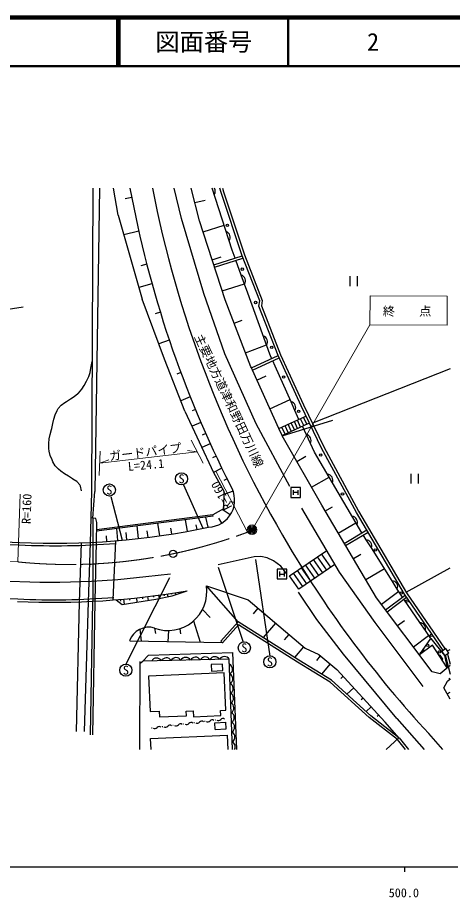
# Model space of a CAD drawing. Units: millimetres, scale not verified. Extents: x 40000 to 680000, y 20000 to 380000.
# Drawn here: x 488227 to 577855, y 198715 to 380000 of the extents above; entities that cross this region are included whole.
import ezdxf
from ezdxf.enums import TextEntityAlignment as Align

# ---------------------------------------------------------------- set-up
doc = ezdxf.new("R2010")
doc.units = ezdxf.units.MM
doc.header["$LTSCALE"] = 1000
doc.header["$PDMODE"] = 32
doc.header["$PDSIZE"] = 500
doc.linetypes.add('CHAIN', pattern=[18.5, 12, -1.5, 3.5, -1.5])
for name, color, linetype, lineweight in [('M-BGD', 7, 'Continuous', 25), ('M-BGD-HTXT', 7, 'Continuous', 13), ('M-BMK', 2, 'CHAIN', 13), ('M-BMK-SRVR', 3, 'Continuous', 25), ('M-STR-HTXT', 7, 'Continuous', 13), ('M-STR-STRC', 7, 'Continuous', 25), ('M-TTL', 2, 'Continuous', 140), ('M-TTL-BAND', 7, 'Continuous', 25), ('M-TTL-LINE', 7, 'Continuous', 50)]:
    doc.layers.add(name, color=color, linetype=linetype, lineweight=lineweight)
doc.layers.add('M-OTRS', color=6, linetype='Continuous')
doc.layers.add('M-TTL-TXT', color=7, linetype='Continuous')
doc.styles.add('ＭＳ ゴシック', font='')
doc.styles.get('ＭＳ ゴシック').set_extended_font_data('MS Gothic')

msp = doc.modelspace()

# ---------------------------------------------------------------- linework, layer by layer
at = {"layer": 'M-BGD'}
for p, q in [((503722, 344878), (503484, 282350)), ((505088, 344878), (504181, 282359)), ((508969, 339307), (508024, 344878)), ((522032, 338571), (520485, 344878)), ((525720, 338100), (524022, 344878)), ((532460, 332108), (528319, 344878)), ((530167, 343972), (529943, 344878)), ((530458, 344878), (530648, 344111)), ((511757, 342904), (510407, 342640)), ((534498, 330931), (530167, 343972)), ((530648, 344111), (534968, 331101)), ((524772, 341886), (526860, 342410)), ((508969, 339307), (513881, 322010)), ((526645, 323158), (522032, 338571)), ((531024, 321826), (525720, 338100)), ((526460, 335830), (530795, 337242)), ((513232, 335962), (510121, 335249)), ((533058, 330462), (532460, 332108)), ((528329, 330097), (530162, 330695)), ((528675, 329033), (534498, 330931)), ((528830, 328558), (534653, 330456)), ((534330, 326954), (533228, 329991)), ((538138, 321622), (534498, 330931)), ((534968, 331101), (538654, 321675)), ((514850, 329181), (513646, 328864)), ((535012, 325074), (534330, 326954)), ((556803, 324692), (556803, 326692)), ((558303, 324692), (558303, 326692)), ((515930, 325156), (513207, 324384)), ((530421, 323678), (534978, 325163)), ((535694, 323194), (535012, 325074)), ((530978, 310729), (526645, 323158)), ((540240, 310632), (535694, 323194)), ((518540, 309590), (513881, 322010)), ((536296, 308067), (531024, 321826)), ((537959, 320558), (538138, 321622)), ((538654, 321675), (538475, 320611)), ((489399, 320347), (470117, 317290)), ((517656, 319271), (516560, 318927)), ((541965, 310345), (537959, 320558)), ((538475, 320611), (542426, 310540)), ((532870, 317010), (534536, 317649)), ((519499, 313558), (517331, 312811)), ((535200, 310929), (539532, 312588)), ((537399, 296306), (530978, 310729)), ((536409, 307819), (541965, 310345)), ((540523, 309994), (540240, 310632)), ((546700, 300017), (541965, 310345)), ((542426, 310540), (547153, 300230)), ((522732, 298909), (518540, 309590)), ((536616, 307364), (542172, 309889)), ((540636, 309741), (540523, 309994)), ((541337, 308167), (540839, 309284)), ((521873, 306876), (521039, 306559)), ((536409, 307819), (536296, 308067)), ((536616, 307364), (536409, 307819)), ((542086, 295327), (536616, 307364)), ((544589, 300858), (541337, 308167)), ((577384, 307658), (548982, 296415)), ((537554, 305299), (539454, 306163)), ((523824, 301833), (521894, 301044)), ((540232, 299407), (544393, 301298)), ((524877, 299254), (524238, 298988)), ((545402, 299030), (544589, 300858)), ((550874, 291311), (546700, 300017)), ((547153, 300230), (551319, 291539)), ((522732, 298909), (528619, 286288)), ((541112, 297487), (541106, 297484)), ((542086, 295327), (547638, 297850)), ((546216, 297203), (545402, 299030)), ((547195, 295928), (546547, 297354)), ((547832, 296218), (547185, 297644)), ((526005, 296586), (524181, 295801)), ((544322, 283398), (537399, 296306)), ((543371, 294191), (542724, 295616)), ((542734, 293901), (548289, 296425)), ((542769, 293824), (553176, 297049)), ((544009, 294480), (543361, 295906)), ((544646, 294770), (543998, 296196)), ((545283, 295060), (544635, 296485)), ((545921, 295349), (545273, 296775)), ((546558, 295639), (545910, 297064)), ((549417, 290459), (546944, 295814)), ((527018, 294270), (526305, 293953)), ((542734, 293901), (542086, 295327)), ((542769, 293824), (542734, 293901)), ((550915, 279521), (542769, 293824)), ((527949, 292201), (526227, 291415)), ((559195, 273819), (549417, 290459)), ((558093, 278031), (550874, 291311)), ((551319, 291539), (558529, 278277)), ((529132, 289649), (528402, 289305)), ((545769, 288557), (547633, 289619)), ((530340, 287126), (528619, 286288)), ((528619, 286288), (530725, 282404)), ((531423, 284931), (530764, 284602)), ((548810, 283217), (552453, 285291)), ((569337, 284011), (569337, 286011)), ((570837, 284011), (570837, 286011)), ((546567, 283145), (544567, 283145)), ((544567, 283145), (544567, 281145)), ((546567, 281145), (546567, 283145)), ((503484, 282350), (503312, 276944)), ((503748, 276890), (504181, 282359)), ((530725, 282404), (530661, 278762)), ((532655, 282444), (530714, 281763)), ((544567, 281145), (546567, 281145)), ((545067, 281645), (545067, 282645)), ((546067, 282145), (545067, 282145)), ((546067, 281645), (546067, 282645)), ((532950, 280114), (531951, 280200)), ((562241, 260415), (550915, 279521)), ((551591, 278333), (553154, 279224)), ((528469, 277551), (504482, 274478)), ((530661, 278762), (528469, 277551)), ((528508, 277253), (528469, 277551)), ((532052, 277522), (530392, 278613)), ((554566, 265756), (546848, 278944)), ((567968, 261188), (558093, 278031)), ((558529, 278277), (568390, 261457)), ((503312, 276944), (503177, 271798)), ((504361, 276813), (503312, 276944)), ((503748, 276890), (503706, 271824)), ((504554, 275968), (504361, 276813)), ((504476, 271866), (504554, 275968)), ((528508, 277253), (504520, 274180)), ((517528, 273227), (517160, 275799)), ((523259, 274158), (522829, 276526)), ((527493, 274989), (527054, 277067)), ((530330, 275843), (529721, 276824)), ((554340, 273743), (557974, 275896)), ((426980, 273982), (488580, 271338)), ((427002, 274482), (488602, 271837)), ((508908, 272239), (508695, 274715)), ((510763, 272410), (510614, 273924)), ((513147, 272663), (512852, 275248)), ((515112, 272900), (514942, 274232)), ((520002, 273601), (519808, 274813)), ((525226, 274529), (525044, 275460)), ((536563, 274459), (535616, 273966)), ((555569, 271669), (560210, 274420)), ((555824, 271239), (560463, 273989)), ((506619, 272060), (506538, 273202)), ((507922, 260002), (508449, 272201)), ((560088, 272405), (559462, 273396)), ((561156, 270714), (560088, 272405)), ((501008, 259572), (501408, 271723)), ((503177, 271798), (502776, 259639)), ((503706, 271824), (503715, 259717)), ((504433, 271920), (504171, 259762)), ((544289, 264963), (551962, 270205)), ((565428, 263950), (561156, 270714)), ((536993, 268901), (529586, 267217)), ((538374, 268943), (536993, 268901)), ((539673, 268656), (538374, 268943)), ((540988, 268077), (539673, 268656)), ((551119, 265602), (549243, 268347)), ((551945, 266166), (550069, 268911)), ((552771, 266730), (550895, 269476)), ((557439, 268515), (558968, 269422)), ((542492, 266971), (540988, 268077)), ((543660, 265422), (542492, 266971)), ((553646, 267328), (546165, 262217)), ((548642, 263909), (546766, 266655)), ((549468, 264473), (547592, 267219)), ((550294, 265038), (548418, 267783)), ((568293, 261623), (577384, 266591)), ((514695, 264773), (508876, 264172)), ((519718, 265337), (514695, 264773)), ((541709, 266343), (541709, 264343)), ((543709, 266343), (541709, 266343)), ((542209, 265843), (542209, 264843)), ((542209, 265343), (543209, 265343)), ((543209, 265843), (543209, 264843)), ((543709, 264343), (543709, 266343)), ((546165, 262217), (544289, 264963)), ((546991, 262781), (545115, 265527)), ((547817, 263345), (545941, 266091)), ((561921, 255348), (554566, 265756)), ((559989, 264213), (563827, 266488)), ((492817, 263599), (484441, 263889)), ((496938, 263571), (492817, 263599)), ((503428, 263794), (496938, 263571)), ((508876, 264172), (503428, 263794)), ((527138, 262905), (535736, 260022)), ((533697, 255515), (527138, 262905)), ((541709, 264343), (543709, 264343)), ((566496, 262259), (565428, 263950)), ((428113, 262717), (488248, 260210)), ((518376, 261134), (518412, 260875)), ((519084, 261236), (519168, 260662)), ((519906, 261358), (519934, 261171)), ((520090, 260857), (523184, 261886)), ((520697, 261479), (520759, 261079)), ((521344, 261581), (521366, 261445)), ((549935, 255972), (546150, 261585)), ((563226, 259108), (566789, 261796)), ((567565, 260568), (566496, 262259)), ((575956, 249607), (567968, 261188)), ((568390, 261457), (576367, 249891)), ((500338, 232871), (501008, 259572)), ((502776, 259639), (501966, 232882)), ((503254, 232217), (503715, 259717)), ((503754, 232209), (504215, 259708)), ((508575, 260053), (509756, 259090)), ((509405, 260121), (509433, 259786)), ((509756, 259090), (516739, 260148)), ((510086, 260181), (510178, 259154)), ((511291, 260292), (511323, 259963)), ((512720, 260437), (512813, 259553)), ((513952, 260572), (513988, 260257)), ((515016, 260696), (515111, 259902)), ((516214, 260844), (516248, 260578)), ((516739, 260148), (520090, 260857)), ((517291, 260985), (517385, 260285)), ((535736, 260022), (547471, 250065)), ((573705, 245212), (562241, 260415)), ((564097, 257953), (568114, 260983)), ((564398, 257554), (568400, 260572)), ((571145, 255335), (567847, 260155)), ((526325, 258013), (527927, 256389)), ((537777, 258290), (536791, 257127)), ((524505, 255693), (525828, 251275)), ((555393, 248823), (549935, 255972)), ((566543, 254709), (567946, 255767)), ((513426, 253971), (513685, 251490)), ((516464, 254197), (516654, 253121)), ((521653, 254081), (521826, 253053)), ((533697, 255515), (530092, 251529)), ((533785, 254867), (530462, 251193)), ((546194, 247580), (533697, 255515)), ((545930, 247155), (533785, 254867)), ((541373, 255239), (538837, 252251)), ((571832, 242197), (561921, 255348)), ((572274, 253685), (571145, 255335)), ((519313, 253705), (519225, 251392)), ((544113, 252914), (543169, 251801)), ((569822, 250361), (572939, 252712)), ((571070, 248705), (573403, 252034)), ((573403, 252034), (572274, 253685)), ((573403, 252034), (576224, 248541)), ((530462, 251193), (511362, 251531)), ((530092, 251529), (530462, 251193)), ((547133, 250352), (545276, 248163)), ((573739, 250678), (571070, 248705)), ((576790, 245999), (573739, 250678)), ((515206, 248599), (514039, 247372)), ((515206, 248599), (532529, 249208)), ((532529, 249208), (533317, 229214)), ((547471, 250065), (550352, 248749)), ((550625, 248523), (549815, 247548)), ((550352, 248749), (554031, 245693)), ((566410, 235545), (555393, 248823)), ((572012, 249650), (571208, 249056)), ((571208, 249056), (571327, 248895)), ((572131, 249489), (572012, 249650)), ((575319, 248621), (575152, 248512)), ((575865, 247783), (575319, 248621)), ((576498, 249972), (575666, 249413)), ((575666, 249413), (576305, 248462)), ((576224, 248541), (576790, 245999)), ((577137, 249021), (576305, 248462)), ((576392, 248727), (577384, 244697)), ((577137, 249021), (576498, 249972)), ((576799, 249523), (577384, 249774)), ((576877, 248847), (577384, 246787)), ((513394, 229214), (513495, 247355)), ((513492, 246991), (514039, 247372)), ((531863, 247775), (514039, 247372)), ((530458, 246778), (528119, 246677)), ((528119, 246677), (528177, 245338)), ((530516, 245439), (530458, 246778)), ((532523, 229214), (531863, 247775)), ((552666, 243058), (545930, 247155)), ((552966, 243461), (546194, 247580)), ((552640, 246848), (550880, 244730)), ((575698, 247674), (575865, 247783)), ((530806, 244957), (515215, 244284)), ((528177, 245338), (530516, 245439)), ((531137, 237292), (530806, 244957)), ((554031, 245693), (563996, 234842)), ((575308, 244764), (573705, 245212)), ((577384, 246493), (575308, 244764)), ((515215, 244284), (515528, 237030)), ((560728, 235751), (552666, 243058)), ((561050, 236133), (552966, 243461)), ((555339, 244269), (554857, 243827)), ((576076, 241863), (576862, 243305)), ((576862, 243305), (577384, 243747)), ((577108, 243893), (577384, 243538)), ((557510, 241904), (556106, 240615)), ((577384, 239563), (576076, 241863)), ((559460, 239782), (559054, 239409)), ((576765, 240652), (577384, 241004)), ((561125, 237968), (560071, 237000)), ((515528, 237030), (517435, 237112)), ((517435, 237112), (517488, 235892)), ((517488, 235892), (523015, 236130)), ((522974, 237095), (524402, 237156)), ((523015, 236130), (522974, 237095)), ((524402, 237156), (524454, 235950)), ((524454, 235950), (530101, 236194)), ((530056, 237245), (531137, 237292)), ((530101, 236194), (530056, 237245)), ((566507, 231219), (560728, 235751)), ((566815, 231613), (561050, 236133)), ((562676, 236279), (562344, 235974)), ((520321, 234128), (520222, 234115)), ((522503, 234404), (522404, 234392)), ((524686, 234680), (524587, 234668)), ((526869, 234957), (526769, 234944)), ((528885, 234694), (531165, 234792)), ((528944, 233319), (528885, 234694)), ((529051, 235233), (528952, 235220)), ((531224, 233417), (531165, 234792)), ((566832, 231611), (563996, 234842)), ((566410, 235545), (572005, 229214)), ((515653, 231430), (531500, 232114)), ((515956, 233576), (515856, 233563)), ((518138, 233852), (518039, 233839)), ((528944, 233319), (531224, 233417)), ((531625, 229214), (531500, 232114)), ((575873, 229214), (572962, 232476)), ((515749, 229214), (515653, 231430)), ((566815, 231613), (564213, 229214)), ((566463, 231273), (566832, 231611)), ((566463, 231273), (568127, 229214)), ((566852, 231587), (568770, 229214))]:
    msp.add_line(p, q, dxfattribs=at)
msp.add_lwpolyline([(501369, 282460), (501210, 283417), (501058, 283755), (500429, 284424), (499613, 284917), (499557, 284957), (498692, 285532), (497903, 286001), (497122, 286537), (496674, 286920), (496000, 287664), (495517, 288474), (495339, 288843), (494939, 289776), (494711, 290677), (494655, 291223), (494653, 292275), (494765, 293197), (494959, 294101), (495202, 295099), (495255, 295325), (495479, 296361), (495685, 297279), (495953, 298150), (496363, 299045), (496591, 299437), (497235, 300163), (497998, 300706), (498287, 300922), (499130, 301477), (499915, 301918), (500678, 302512), (500799, 302638), (501462, 303429), (501969, 304198), (502457, 305102), (502884, 306037), (503156, 306876), (503346, 307759), (503528, 308823), (503586, 309166)], dxfattribs=at)
msp.add_lwpolyline([(501369, 282460), (501210, 283417), (501058, 283755), (500429, 284424), (499613, 284917), (499557, 284957), (498692, 285532), (497903, 286001), (497122, 286537), (496674, 286920), (496000, 287664), (495517, 288474), (495339, 288843), (494939, 289776), (494711, 290677), (494655, 291223), (494653, 292275), (494765, 293197), (494959, 294101), (495202, 295099), (495255, 295325), (495479, 296361), (495685, 297279), (495953, 298150), (496363, 299045), (496591, 299437), (497235, 300163), (497998, 300706), (498287, 300922), (499130, 301477), (499915, 301918), (500678, 302512), (500799, 302638), (501462, 303429), (501969, 304198), (502457, 305102), (502884, 306037), (503156, 306876), (503346, 307759), (503528, 308823), (503586, 309166)], dxfattribs=at)
for centre in [(531469, 337216), (534546, 328165), (537287, 321292), (540617, 312078), (543071, 305943), (546148, 298848), (550721, 289855), (555195, 281843), (561959, 270304), (567344, 261429), (568524, 259789), (573504, 252703), (572772, 250673), (575140, 249291)]:
    msp.add_circle(centre, 250, dxfattribs=at)
for centre, radius, start, end in [((732311, 385397), 224610, 190.39298, 206.95133), ((742024, 388718), 230203, 190.97845, 210.68452), ((527737, 344243), 1250, 324.8371, 30.52075), ((530821, 334731), 1250, 324.8371, 71.0973), ((533966, 325759), 1250, 326.81032, 73.07052), ((538514, 313197), 1250, 326.76009, 73.02029), ((544311, 299639), 1250, 330.8605, 77.12071), ((547478, 292868), 1250, 331.64939, 77.90959), ((551962, 284647), 1250, 337.3094, 83.5696), ((527380, 280593), 5591, 271.93608, 32.49593), ((527380, 280593), 5591, 271.93608, 32.49593), ((557028, 276025), 1250, 337.3094, 83.5696), ((495711, 425612), 153939, 267.35281, 281.94351), ((559988, 271159), 1250, 339.1495, 85.4097), ((495940, 443059), 171879, 267.54586, 274.16533), ((742024, 388718), 230203, 210.68452, 222.74302), ((498841, 372185), 104878, 272.28977, 272.66008), ((498841, 372185), 104878, 272.66008, 273.00335), ((519227, 261706), 8001, 249.79279, 8.61934), ((565328, 262704), 1250, 339.1495, 85.4097), ((495671, 422014), 162474, 267.37408, 279.74952), ((495671, 422014), 161974, 267.37334, 274.38206), ((515231, 250253), 4133, 72.6394, 161.19766), ((571090, 254086), 1250, 341.24781, 87.50801), ((516879, 246903), 1133, 29.36958, 153.22461), ((518879, 246948), 1133, 29.36958, 153.22461), ((520878, 246993), 1133, 29.36958, 153.22461), ((522878, 247038), 1133, 29.36958, 153.22461), ((524877, 247084), 1133, 29.36958, 153.22461), ((526876, 247129), 1133, 29.36958, 153.22461), ((528876, 247174), 1133, 29.36958, 153.22461), ((530875, 247219), 1133, 29.36958, 153.22461), ((531401, 245754), 1133, 300.10928, 63.96431), ((531472, 243755), 1133, 300.10928, 63.96431), ((531544, 241756), 1133, 300.10928, 63.96431), ((531615, 239758), 1133, 300.10928, 63.96431), ((531686, 237759), 1133, 300.10928, 63.96431), ((531757, 235760), 1133, 300.10928, 63.96431), ((517452, 233303), 608, 56.09994, 138.32412), ((518726, 234388), 608, 236.09994, 318.32412), ((519634, 233579), 608, 56.09994, 138.32412), ((520908, 234664), 608, 236.09994, 318.32412), ((521817, 233855), 608, 56.09994, 138.32412), ((523091, 234941), 608, 236.09994, 318.32412), ((523999, 234132), 608, 56.09994, 138.32412), ((525273, 235217), 608, 236.09994, 318.32412), ((526182, 234408), 608, 56.09994, 138.32412), ((527456, 235493), 608, 236.09994, 318.32412), ((528365, 234684), 608, 56.09994, 138.32412), ((529638, 235769), 608, 236.09994, 318.32412), ((530547, 234960), 608, 56.09994, 138.32412), ((531828, 233761), 1133, 300.10928, 63.96431), ((516543, 234112), 608, 236.09994, 318.32412), ((531899, 231763), 1133, 300.10928, 63.96431), ((531970, 229764), 1133, 330.94805, 63.96431)]:
    msp.add_arc(centre, radius, start, end, dxfattribs=at)
at = {"layer": 'M-BGD-HTXT'}
for p, q in [((560868, 322667), (560847, 316708)), ((576775, 322609), (560868, 322667)), ((576753, 316651), (576775, 322609)), ((560847, 316708), (536563, 274459)), ((560847, 316708), (576753, 316651)), ((535616, 273966), (529156, 286386)), ((488302, 267838), (488784, 281830))]:
    msp.add_line(p, q, dxfattribs=at)
for radius in [1000, 800, 600, 400, 200, 20]:
    msp.add_circle((536563, 274459), radius, dxfattribs=at)
at = {"layer": 'M-BMK'}
msp.add_line((488302, 267838), (447979, 269227), dxfattribs=at)
for start, end in [(281.79445, 290.5264), (273.00335, 281.79445), (264.23242, 271.32337), (271.32337, 272.28977)]:
    msp.add_arc((498841, 372185), 104878, start, end, dxfattribs=at)
at = {"layer": 'M-BMK-SRVR'}
msp.add_circle((520279, 269521), 750, dxfattribs=at)
at = {"layer": 'M-OTRS'}
msp.add_point((536563, 274459), dxfattribs=at)
msp.add_point((536563, 274459), dxfattribs=at)
msp.add_point((536563, 274459), dxfattribs=at)
at = {"layer": 'M-STR-HTXT'}
for p, q in [((526496, 288171), (524022, 292913)), ((505055, 285628), (505268, 290689)), ((505161, 288158), (525259, 290542)), ((525259, 290542), (523282, 290828)), ((505161, 288158), (507019, 288900))]:
    msp.add_line(p, q, dxfattribs=at)
at = {"layer": 'M-STR-STRC'}
for p, q in [((522440, 283694), (526438, 274771)), ((507443, 281348), (509799, 272319)), ((540259, 248412), (537329, 268358)), ((529563, 266733), (534720, 251280)), ((510564, 246682), (519594, 264602))]:
    msp.add_line(p, q, dxfattribs=at)
for centre in [(522023, 284973), (507142, 282661), (534955, 250152), (540228, 247263), (510550, 245532)]:
    msp.add_circle(centre, 1250, dxfattribs=at)
at = {"layer": 'M-TTL'}
msp.add_line((680000, 380000), (40000, 380000), dxfattribs=at)
at = {"layer": 'M-TTL-BAND'}
for p, q in [((40000, 205000), (579000, 205000)), ((568000, 205000), (568000, 204000))]:
    msp.add_line(p, q, dxfattribs=at)
at = {"layer": 'M-TTL-LINE'}
for p, q in [((508747, 380000), (508747, 370000)), ((509247, 380000), (509247, 370000)), ((543997, 380000), (543997, 370000)), ((40000, 370000), (680000, 370000))]:
    msp.add_line(p, q, dxfattribs=at)

# ---------------------------------------------------------------- texts
at = {"layer": 'M-BGD', "style": 'ＭＳ ゴシック'}
msp.add_text('主要地方道津和野田万川線', height=1833, rotation=295.122, dxfattribs=at).set_placement((531806, 301070), align=Align.MIDDLE_CENTER)
at = {"layer": 'M-BGD-HTXT', "style": 'ＭＳ ゴシック'}
msp.add_text('終\u3000\u3000点', height=1833, dxfattribs=at).set_placement((568520, 319504), align=Align.MIDDLE_CENTER)
for rotation, p in [(117.478, (530247, 281511)), (88.027, (490097, 278781))]:
    msp.add_text('R=160', height=1833, rotation=rotation, dxfattribs=at).set_placement(p, align=Align.MIDDLE_CENTER)
at = {"layer": 'M-STR-HTXT', "style": 'ＭＳ ゴシック'}
for s, rotation, p in [('ガードパイプ', 6.811, (514549, 290497)), ('L=24.1', 5.212, (514693, 287843))]:
    msp.add_text(s, height=1833, rotation=rotation, dxfattribs=at).set_placement(p, align=Align.MIDDLE_CENTER)
at = {"layer": 'M-STR-STRC', "style": 'ＭＳ ゴシック'}
for p in [(522023, 284973), (507142, 282661), (534955, 250152), (540228, 247263), (510550, 245532)]:
    msp.add_text('S', height=1833, dxfattribs=at).set_placement(p, align=Align.MIDDLE_CENTER)
at = {"layer": 'M-TTL-BAND', "style": 'ＭＳ ゴシック'}
msp.add_text('500.0', height=1833, dxfattribs=at).set_placement((567844, 198195), align=Align.BOTTOM_CENTER)
at = {"layer": 'M-TTL-TXT', "style": 'ＭＳ ゴシック'}
for s, p in [('図面番号', (526622, 375000)), ('2', (561497, 375000))]:
    msp.add_text(s, height=3666, dxfattribs=at).set_placement(p, align=Align.MIDDLE_CENTER)

doc.saveas('drawing.dxf')
